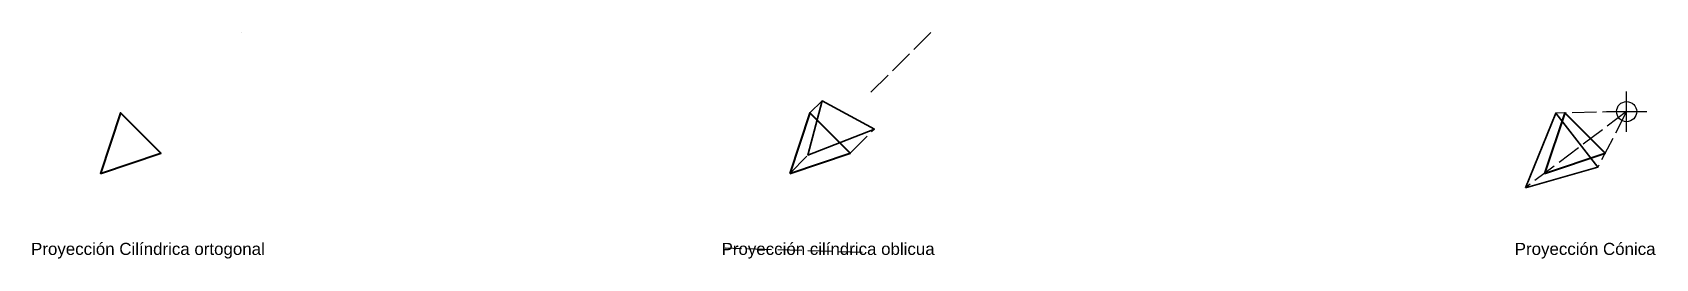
# Model space of a CAD drawing. Header units: inches. Extents: x -32 to 48.5, y -1.2 to 10.
import ezdxf

# ---------------------------------------------------------------- set-up
doc = ezdxf.new("R2010")
doc.units = ezdxf.units.IN
doc.header["$LTSCALE"] = 0.1
doc.header["$MEASUREMENT"] = 0
doc.header["$PDMODE"] = 34
doc.header["$PDSIZE"] = -10
doc.linetypes.add('ACAD_ISO02W100', pattern=[15, 12, -3])
for name, color, linetype, lineweight in [('ejes', 52, 'ACAD_ISO02W100', 30), ('objeto', 10, 'Continuous', 40), ('proyección', 82, 'Continuous', 35)]:
    doc.layers.add(name, color=color, linetype=linetype, lineweight=lineweight)
doc.layers.add('plano', color=130, linetype='Continuous')
doc.styles.get("Standard").update_dxf_attribs({"font": 'arial.ttf'})

msp = doc.modelspace()

# ---------------------------------------------------------------- linework, layer by layer
at = {"layer": 'ejes'}
for points in [[(-21.675, 10, 0), (-21.675, 10, 10)], [(12.54, 10, 0), (9.54, 7, 10)], [(6.54, 6, 2), (7.14, 6.6, 0)], [(-27.675, 6, 2), (-27.675, 6, 0)], [(47.071, 6.067, 15.9), (42.053, 2.287, 0)], [(47.071, 6.067, 15.9), (43.558, 5.99, 0)], [(47.071, 6.067, 15.9), (45.64, 3.305, 0)], [(8.54, 4, 4), (9.74, 5.2, 0)], [(-25.675, 4, 4), (-25.675, 4, 0)], [(5.54, 3, 3), (6.44, 3.9, 0)], [(-28.675, 3, 3), (-28.675, 3, 0)], [(9.138, -0.932, 0), (2.334, -0.721, 0)]]:
    msp.add_polyline3d(points, dxfattribs=at)
at = {"layer": 'objeto'}
for points in [[(-28.675, 3, 3), (-25.675, 4, 4), (-27.675, 6, 2)], [(5.54, 3, 3), (8.54, 4, 4), (6.54, 6, 2)], [(43, 3, 3), (46, 4, 4), (44, 6, 2)]]:
    msp.add_polyline3d(points, close=True, dxfattribs=at)
msp.add_polyline3d([(-27.675, 6, 2), (-28.675, 3, 3)], dxfattribs=at)
at = {"layer": 'plano'}
msp.add_point((47.071, 6.067, 15.9), dxfattribs=at)
at = {"layer": 'proyección'}
for points in [[(9.74, 5.2), (7.14, 6.6), (6.44, 3.9), (9.74, 5.2)], [(-25.675, 4), (-27.675, 6), (-28.675, 3), (-25.675, 4)]]:
    msp.add_lwpolyline(points, dxfattribs=at)
msp.add_polyline3d([(42.053, 2.287, 0), (43.558, 5.99, 0), (45.64, 3.305, 0), (42.053, 2.287, 0)], dxfattribs=at)

# ---------------------------------------------------------------- texts
at = {"layer": 'plano'}
for s, p in [('Proyección Cilíndrica ortogonal', (-32.113, -1.052)), ('Proyección cilíndrica oblicua', (2.155, -1.052)), ('Proyección Cónica', (41.519, -1.052))]:
    msp.add_text(s, height=0.6, dxfattribs=at).set_placement(p)

doc.saveas('drawing.dxf')
